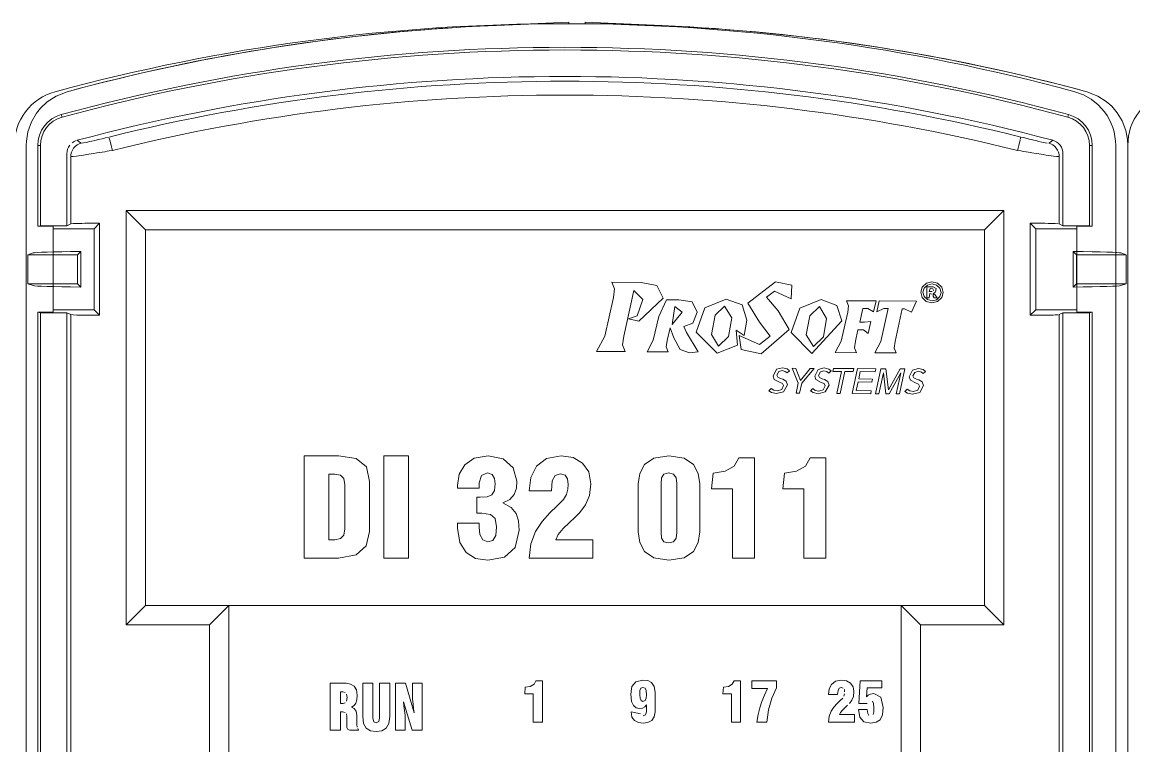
# Model space of a CAD drawing. Header units: millimetres. Extents: x -6000 to 26000, y -6000 to 26000.
# Drawn here: x 131.05 to 136.62, y -4531.38 to -4527.75 of the extents above; entities that cross this region are included whole.
import ezdxf

# ---------------------------------------------------------------- set-up
doc = ezdxf.new("R2010")
doc.units = ezdxf.units.MM
doc.header["$MEASUREMENT"] = 0
doc.layers.add('Чертеж и Рисунок_Ном._пера__1', color=7, linetype='Continuous', lineweight=15)
doc.layers.add('Чертеж и Рисунок_Ном._пера__7', color=7, linetype='Continuous', lineweight=15)

msp = doc.modelspace()

# ---------------------------------------------------------------- linework, layer by layer
at = {"layer": 'Чертеж и Рисунок_Ном._пера__1', "color": 7, "linetype": 'Continuous', "lineweight": 15, "flags": 128}
for points in [[(134.2291, -4529.068), (134.1498, -4529.0518), (134.0032, -4529.051), (134.017, -4529.0838), (134.0106, -4529.1274), (133.9675, -4529.3214), (133.9263, -4529.3975), (134.07, -4529.3982), (134.0557, -4529.3654), (134.0626, -4529.3219), (134.1127, -4529.0932)], [(134.0859, -4529.2348), (134.1379, -4529.2454), (134.2598, -4529.1306), (134.2291, -4529.068)], [(134.1127, -4529.0932), (134.1587, -4529.137), (134.1295, -4529.2191)], [(134.9059, -4529.0655), (134.8231, -4529.0487), (134.6849, -4529.1556), (134.7429, -4529.2505)], [(134.8365, -4529.1945), (134.7776, -4529.1253), (134.8187, -4529.0953)], [(134.8187, -4529.0953), (134.9019, -4529.1343), (134.9059, -4529.0655)], [(135.5591, -4529.1275), (135.5516, -4529.1014), (135.5593, -4529.0749)], [(135.5591, -4529.1275), (135.5516, -4529.1014), (135.5593, -4529.0749)], [(135.5593, -4529.0749), (135.5803, -4529.0558)], [(135.5593, -4529.0749), (135.5803, -4529.0558)], [(135.5689, -4529.0803), (135.5627, -4529.1015), (135.5688, -4529.1228), (135.5856, -4529.1384)], [(135.5689, -4529.0803), (135.5627, -4529.1015), (135.5688, -4529.1228), (135.5856, -4529.1384)], [(135.5853, -4529.065), (135.5689, -4529.0803)], [(135.5853, -4529.065), (135.5689, -4529.0803)], [(135.5803, -4529.0558), (135.608, -4529.0492)], [(135.5803, -4529.0558), (135.608, -4529.0492)], [(135.5824, -4529.1295), (135.5824, -4529.0739), (135.5945, -4529.0739), (135.6137, -4529.0741), (135.6289, -4529.0817)], [(135.5824, -4529.1295), (135.5824, -4529.0739), (135.5945, -4529.0739), (135.6137, -4529.0741), (135.6289, -4529.0817)], [(135.6081, -4529.0595), (135.5853, -4529.065)], [(135.6081, -4529.0595), (135.5853, -4529.065)], [(135.6126, -4529.0835), (135.5995, -4529.0827), (135.5945, -4529.098)], [(135.6126, -4529.0835), (135.5995, -4529.0827), (135.5945, -4529.098)], [(135.608, -4529.0492), (135.6363, -4529.0563)], [(135.608, -4529.0492), (135.6363, -4529.0563)], [(135.6305, -4529.065), (135.6081, -4529.0595)], [(135.6305, -4529.065), (135.6081, -4529.0595)], [(135.6167, -4529.0946), (135.6126, -4529.0835)], [(135.6167, -4529.0946), (135.6126, -4529.0835)], [(135.6289, -4529.0817), (135.6264, -4529.1005)], [(135.6289, -4529.0817), (135.6264, -4529.1005)], [(135.6473, -4529.0806), (135.6305, -4529.065)], [(135.6473, -4529.0806), (135.6305, -4529.065)], [(135.6309, -4529.1385), (135.6475, -4529.1229), (135.6535, -4529.102), (135.6473, -4529.0806)], [(135.6309, -4529.1385), (135.6475, -4529.1229), (135.6535, -4529.102), (135.6473, -4529.0806)], [(135.6363, -4529.0563), (135.6568, -4529.0755)], [(135.6363, -4529.0563), (135.6568, -4529.0755)], [(135.6568, -4529.0755), (135.6644, -4529.102), (135.6568, -4529.1283)], [(135.6568, -4529.0755), (135.6644, -4529.102), (135.6568, -4529.1283)], [(134.405, -4529.15), (134.3393, -4529.14), (134.2771, -4529.1397), (134.2386, -4529.222), (134.2107, -4529.3422), (134.1798, -4529.3993), (134.2861, -4529.3998), (134.2754, -4529.3741), (134.2802, -4529.3426), (134.2947, -4529.2791), (134.3136, -4529.329), (134.3452, -4529.389)], [(134.4095, -4529.257), (134.4314, -4529.2006), (134.405, -4529.15)], [(134.6556, -4529.1646), (134.5768, -4529.136), (134.4691, -4529.1789)], [(135.0524, -4529.1383), (134.9447, -4529.1813)], [(135.1312, -4529.167), (135.0524, -4529.1383)], [(135.5796, -4529.1469), (135.5591, -4529.1275)], [(135.5796, -4529.1469), (135.5591, -4529.1275)], [(135.608, -4529.1541), (135.5796, -4529.1469)], [(135.608, -4529.1541), (135.5796, -4529.1469)], [(135.6082, -4529.111), (135.5977, -4529.1067), (135.5945, -4529.1296), (135.5824, -4529.1295)], [(135.6082, -4529.111), (135.5977, -4529.1067), (135.5945, -4529.1296), (135.5824, -4529.1295)], [(135.5856, -4529.1384), (135.6081, -4529.144)], [(135.5856, -4529.1384), (135.6081, -4529.144)], [(135.5945, -4529.098), (135.6087, -4529.098)], [(135.5945, -4529.098), (135.6087, -4529.098)], [(135.6361, -4529.1473), (135.608, -4529.1541)], [(135.6361, -4529.1473), (135.608, -4529.1541)], [(135.6081, -4529.144), (135.6309, -4529.1385)], [(135.6081, -4529.144), (135.6309, -4529.1385)], [(135.6264, -4529.1005), (135.6148, -4529.1053)], [(135.6264, -4529.1005), (135.6148, -4529.1053)], [(135.6568, -4529.1283), (135.6361, -4529.1473)], [(135.6568, -4529.1283), (135.6361, -4529.1473)], [(134.4691, -4529.1789), (134.4263, -4529.3006), (134.5308, -4529.4063), (134.6336, -4529.3668), (134.6256, -4529.2916)], [(134.5204, -4529.2163), (134.5683, -4529.1708)], [(134.5683, -4529.1708), (134.6044, -4529.2297), (134.588, -4529.3225)], [(134.6256, -4529.2916), (134.6658, -4529.3183), (134.6801, -4529.2413), (134.6556, -4529.1646)], [(134.7429, -4529.2505), (134.7969, -4529.3206), (134.7439, -4529.3625), (134.6413, -4529.3173), (134.6507, -4529.3887), (134.7508, -4529.4092), (134.892, -4529.2879), (134.8365, -4529.1945)], [(134.9447, -4529.1813), (134.9019, -4529.3029), (135.0064, -4529.4087), (135.1557, -4529.2437), (135.1312, -4529.167)], [(134.996, -4529.2187), (135.0439, -4529.1732)], [(135.0439, -4529.1732), (135.0799, -4529.2321), (135.0636, -4529.3249)], [(134.1295, -4529.2191), (134.0859, -4529.2348)], [(134.3776, -4529.3022), (134.3634, -4529.2724), (134.4095, -4529.257)], [(134.588, -4529.3225), (134.5378, -4529.3714), (134.5022, -4529.3125), (134.5204, -4529.2163)], [(135.0134, -4529.3737), (134.9777, -4529.3149), (134.996, -4529.2187)], [(134.4351, -4529.4006), (134.3776, -4529.3022)], [(135.0636, -4529.3249), (135.0134, -4529.3737)], [(134.3452, -4529.389), (134.3917, -4529.4056)], [(134.3917, -4529.4056), (134.4351, -4529.4006)], [(134.8289, -4529.4877), (134.8587, -4529.4798)], [(134.8587, -4529.4798), (134.8819, -4529.4854)], [(134.8819, -4529.4854), (134.8933, -4529.4948), (134.8824, -4529.5056), (134.8726, -4529.4979)], [(135.0375, -4529.4887), (135.0673, -4529.4808), (135.0905, -4529.4865), (135.102, -4529.4958), (135.0911, -4529.5066), (135.0813, -4529.4989)], [(135.5111, -4529.4911), (135.5409, -4529.4832), (135.5641, -4529.4889)], [(134.8582, -4529.5581), (134.8439, -4529.5522), (134.8173, -4529.5383), (134.8114, -4529.5215), (134.8289, -4529.4877)], [(134.84, -4529.4993), (134.8305, -4529.5171), (134.8346, -4529.5277)], [(134.8346, -4529.5277), (134.8484, -4529.5342), (134.8598, -4529.5376), (134.8765, -4529.5472), (134.8833, -4529.5658), (134.8644, -4529.5997)], [(134.8726, -4529.4979), (134.8574, -4529.4941), (134.84, -4529.4993)], [(135.0668, -4529.5592), (135.0525, -4529.5532), (135.0259, -4529.5393), (135.02, -4529.5225), (135.0375, -4529.4887)], [(135.0486, -4529.5004), (135.0391, -4529.5182), (135.0433, -4529.5287)], [(135.0433, -4529.5287), (135.057, -4529.5352), (135.0684, -4529.5387), (135.0852, -4529.5482)], [(135.0813, -4529.4989), (135.0661, -4529.4951), (135.0486, -4529.5004)], [(135.4995, -4529.5417), (135.4936, -4529.5249), (135.5111, -4529.4911)], [(135.5404, -4529.5616), (135.5261, -4529.5556), (135.4995, -4529.5417)], [(135.5222, -4529.5028), (135.5127, -4529.5205), (135.5168, -4529.5311)], [(135.5168, -4529.5311), (135.5305, -4529.5376), (135.542, -4529.541), (135.5587, -4529.5506)], [(135.5396, -4529.4975), (135.5222, -4529.5028)], [(135.5548, -4529.5013), (135.5396, -4529.4975)], [(135.5641, -4529.4889), (135.5755, -4529.4982), (135.5646, -4529.509), (135.5548, -4529.5013)], [(134.803, -4529.6035), (134.7904, -4529.5949), (134.8014, -4529.5834)], [(134.8014, -4529.5834), (134.8143, -4529.5922)], [(134.8143, -4529.5922), (134.8327, -4529.596)], [(134.8327, -4529.596), (134.8546, -4529.5888)], [(134.8546, -4529.5888), (134.8635, -4529.5692), (134.8582, -4529.5581)], [(135.0117, -4529.6046), (134.999, -4529.5959), (135.0101, -4529.5844)], [(135.0101, -4529.5844), (135.0229, -4529.5932)], [(135.0229, -4529.5932), (135.0413, -4529.597)], [(135.0413, -4529.597), (135.0632, -4529.5899)], [(135.0632, -4529.5899), (135.0722, -4529.5703), (135.0668, -4529.5592)], [(135.0852, -4529.5482), (135.092, -4529.5668), (135.0731, -4529.6008)], [(135.5111, -4529.613), (135.4852, -4529.607), (135.4726, -4529.5983), (135.4836, -4529.5868)], [(135.4836, -4529.5868), (135.4965, -4529.5956)], [(135.4965, -4529.5956), (135.5149, -4529.5994)], [(135.5149, -4529.5994), (135.5368, -4529.5922)], [(135.5368, -4529.5922), (135.5457, -4529.5726), (135.5404, -4529.5616)], [(135.5587, -4529.5506), (135.5655, -4529.5692), (135.5466, -4529.6032)], [(134.8644, -4529.5997), (134.8289, -4529.6096), (134.803, -4529.6035)], [(135.0731, -4529.6008), (135.0375, -4529.6106), (135.0117, -4529.6046)], [(135.5466, -4529.6032), (135.5111, -4529.613)]]:
    msp.add_lwpolyline(points, dxfattribs=at)
for points in [[(135.3282, -4529.1449), (135.1797, -4529.1442), (135.1901, -4529.1687), (135.1853, -4529.2014), (135.1533, -4529.3469), (135.122, -4529.404), (135.2299, -4529.4045), (135.2195, -4529.38), (135.2243, -4529.3473), (135.2369, -4529.2894), (135.264, -4529.2895), (135.2878, -4529.3075), (135.3016, -4529.2481), (135.2696, -4529.2513), (135.2455, -4529.2512), (135.2611, -4529.1829), (135.2867, -4529.183), (135.315, -4529.1995)], [(135.5309, -4529.1459), (135.5056, -4529.2004), (135.4696, -4529.1839), (135.4593, -4529.1838), (135.4229, -4529.3483), (135.4181, -4529.381), (135.4285, -4529.4055), (135.3207, -4529.405), (135.3519, -4529.3479), (135.3883, -4529.1835), (135.3672, -4529.1834), (135.3312, -4529.1996), (135.3437, -4529.145)], [(135.6148, -4529.1053), (135.6231, -4529.1117), (135.6346, -4529.1298), (135.6195, -4529.1297), (135.6145, -4529.1206)], [(135.6148, -4529.1053), (135.6231, -4529.1117), (135.6346, -4529.1298), (135.6195, -4529.1297), (135.6145, -4529.1206)], [(134.3062, -4529.2628), (134.3181, -4529.1733), (134.3556, -4529.201)], [(134.9261, -4529.4827), (134.9494, -4529.543), (134.998, -4529.483), (135.0178, -4529.4831), (134.9547, -4529.5577), (134.944, -4529.608), (134.9271, -4529.6079), (134.9378, -4529.5576), (134.9064, -4529.4826)], [(135.1476, -4529.609), (135.1307, -4529.6089), (135.1542, -4529.4988), (135.1117, -4529.4986), (135.1149, -4529.4836), (135.2166, -4529.4841), (135.2135, -4529.4991), (135.1711, -4529.4989)], [(135.3006, -4529.6098), (135.2082, -4529.6093), (135.2347, -4529.4842), (135.326, -4529.4847), (135.3229, -4529.4997), (135.2485, -4529.4993), (135.2406, -4529.536), (135.3091, -4529.5363), (135.3059, -4529.5513), (135.2375, -4529.551), (135.2282, -4529.5944), (135.3037, -4529.5948)], [(135.3762, -4529.4849), (135.3893, -4529.5909), (135.4477, -4529.4853), (135.4717, -4529.4854), (135.4451, -4529.6105), (135.4288, -4529.6104), (135.4445, -4529.5365), (135.4517, -4529.5053), (135.3937, -4529.6102), (135.377, -4529.6102), (135.3643, -4529.5049), (135.3575, -4529.5361), (135.3418, -4529.61), (135.3254, -4529.6099), (135.352, -4529.4848)]]:
    msp.add_lwpolyline(points, close=True, dxfattribs=at)
at = {"layer": 'Чертеж и Рисунок_Ном._пера__7', "color": 7, "linetype": 'Continuous', "lineweight": 15}
for p, q in [((133.4036, -4527.7641), (133.7866, -4527.7473)), ((133.7866, -4527.7473), (133.7866, -4527.7549)), ((133.87, -4527.7473), (134.253, -4527.7641)), ((133.87, -4527.7549), (133.87, -4527.7473)), ((131.243, -4528.2103), (131.2466, -4528.2232)), ((136.2929, -4528.2103), (136.2894, -4528.2232)), ((131.0672, -4534.9602), (131.0672, -4528.3644)), ((131.0672, -4534.9602), (131.0672, -4528.3647)), ((131.1251, -4528.7704), (131.1251, -4528.3647)), ((131.1385, -4528.3647), (131.1251, -4528.3647)), ((131.1385, -4528.3647), (131.1385, -4528.7677)), ((136.3975, -4528.3647), (136.3975, -4528.7677)), ((136.3975, -4528.3647), (136.4109, -4528.3647)), ((136.4109, -4528.3647), (136.4109, -4528.7704)), ((136.5291, -4534.9602), (136.5291, -4528.3644)), ((136.5894, -4528.3644), (136.5894, -4534.9602)), ((136.5894, -4528.3644), (136.5894, -4534.9602)), ((136.5894, -4534.9184), (136.5894, -4528.3647)), ((131.2711, -4528.7677), (131.2711, -4528.4063)), ((131.2903, -4528.4211), (131.2903, -4528.7581)), ((136.2456, -4528.7581), (136.2456, -4528.4211)), ((136.2648, -4528.7677), (136.2648, -4528.4063)), ((131.5685, -4528.6921), (135.9674, -4528.6921)), ((131.5685, -4528.6921), (131.6649, -4528.7884)), ((131.5685, -4530.768), (131.5685, -4528.6921)), ((135.871, -4528.7884), (135.9674, -4528.6921)), ((135.9674, -4528.6921), (135.9674, -4530.768)), ((131.2903, -4528.7581), (131.2711, -4528.7677)), ((131.4073, -4528.7826), (131.4352, -4528.7548)), ((131.4352, -4528.7548), (131.4352, -4529.2169)), ((136.1008, -4529.2169), (136.1008, -4528.7548)), ((136.1008, -4528.7548), (136.1286, -4528.7826)), ((136.2648, -4528.7677), (136.2456, -4528.7581)), ((131.1385, -4528.7677), (131.1251, -4528.7704)), ((131.2016, -4528.7704), (131.1251, -4528.7704)), ((131.2711, -4528.7677), (131.1385, -4528.7677)), ((131.2016, -4528.7826), (131.2016, -4528.7704)), ((131.4073, -4528.7826), (131.2016, -4528.7826)), ((131.2016, -4529.189), (131.2016, -4528.7826)), ((131.4073, -4528.7826), (131.4073, -4529.189)), ((135.871, -4528.7884), (131.6649, -4528.7884)), ((131.6649, -4528.7884), (131.6649, -4530.6716)), ((135.871, -4530.6716), (135.871, -4528.7884)), ((136.1286, -4528.7826), (136.3344, -4528.7826)), ((136.1286, -4529.189), (136.1286, -4528.7826)), ((136.3975, -4528.7677), (136.2648, -4528.7677)), ((136.3344, -4528.7704), (136.3344, -4528.7826)), ((136.4109, -4528.7704), (136.3344, -4528.7704)), ((136.3344, -4528.7826), (136.3344, -4529.189)), ((136.4109, -4528.7704), (136.3975, -4528.7677)), ((131.0745, -4528.9131), (131.1022, -4528.9039)), ((131.0745, -4528.9131), (131.0745, -4529.0585)), ((131.3235, -4528.9131), (131.0745, -4528.9131)), ((131.3235, -4528.9131), (131.3402, -4528.8964)), ((131.3235, -4528.9131), (131.3235, -4529.0585)), ((131.3402, -4528.8964), (131.3402, -4529.0752)), ((136.3164, -4528.8964), (136.3164, -4529.0752)), ((136.3164, -4528.8964), (136.3331, -4528.9131)), ((136.5822, -4528.9131), (136.3331, -4528.9131)), ((136.3331, -4529.0585), (136.3331, -4528.9131)), ((136.5822, -4528.9131), (136.5544, -4528.9039)), ((136.5822, -4528.9131), (136.5822, -4529.0585)), ((131.1022, -4529.0678), (131.0745, -4529.0585)), ((131.0745, -4529.0585), (131.3235, -4529.0585)), ((131.3235, -4529.0585), (131.3402, -4529.0752)), ((136.3331, -4529.0585), (136.3164, -4529.0752)), ((136.3331, -4529.0585), (136.5822, -4529.0585)), ((136.5544, -4529.0678), (136.5822, -4529.0585)), ((131.1251, -4529.2013), (131.1251, -4533.7919)), ((131.1385, -4529.2039), (131.1251, -4529.2013)), ((131.2016, -4529.2013), (131.1251, -4529.2013)), ((131.2711, -4529.2039), (131.1385, -4529.2039)), ((131.1385, -4529.2039), (131.1385, -4533.7892)), ((131.4073, -4529.189), (131.2016, -4529.189)), ((131.2016, -4529.189), (131.2016, -4529.2013)), ((131.2711, -4529.2039), (131.2903, -4529.2135)), ((131.2711, -4533.7892), (131.2711, -4529.2039)), ((131.4352, -4529.2169), (131.4073, -4529.189)), ((136.1008, -4529.2169), (136.1286, -4529.189)), ((136.1286, -4529.189), (136.3344, -4529.189)), ((136.2648, -4529.2039), (136.2456, -4529.2135)), ((136.3975, -4529.2039), (136.2648, -4529.2039)), ((136.2648, -4533.7892), (136.2648, -4529.2039)), ((136.3344, -4529.2013), (136.3344, -4529.189)), ((136.4109, -4529.2013), (136.3344, -4529.2013)), ((136.4109, -4529.2013), (136.3975, -4529.2039)), ((136.3975, -4533.7892), (136.3975, -4529.2039)), ((136.4109, -4529.2013), (136.4109, -4533.7919)), ((131.2903, -4529.2135), (131.2903, -4533.7796)), ((136.2456, -4533.7796), (136.2456, -4529.2135)), ((131.5685, -4530.768), (131.6649, -4530.6716)), ((131.6649, -4530.6716), (132.0822, -4530.6716)), ((131.8901, -4530.6716), (135.6458, -4530.6716)), ((131.9858, -4530.768), (132.0822, -4530.6716)), ((132.0822, -4530.6716), (132.0822, -4534.5664)), ((132.0822, -4530.6716), (135.4537, -4530.6716)), ((135.4537, -4530.6716), (135.871, -4530.6716)), ((135.4537, -4530.6716), (135.5501, -4530.768)), ((135.4537, -4534.5664), (135.4537, -4530.6716)), ((135.871, -4530.6716), (135.9674, -4530.768)), ((131.9858, -4530.768), (131.5685, -4530.768)), ((131.9858, -4534.6628), (131.9858, -4530.768)), ((135.9674, -4530.768), (135.5501, -4530.768)), ((135.5501, -4530.768), (135.5501, -4534.6628))]:
    msp.add_line(p, q, dxfattribs=at)
at = {"layer": 'Чертеж и Рисунок_Ном._пера__7', "color": 7, "linetype": 'Continuous', "lineweight": 15, "flags": 128}
for points in [[(131.2117, -4528.0963), (131.1901, -4528.1032), (131.1691, -4528.1117), (131.1489, -4528.122), (131.1295, -4528.1339), (131.1126, -4528.1463), (131.0942, -4528.1621), (131.0783, -4528.1783), (131.0638, -4528.1958), (131.0517, -4528.213), (131.0394, -4528.2338), (131.0289, -4528.2558), (131.0214, -4528.2755), (131.0105, -4528.3193), (131.0068, -4528.3644)], [(131.2721, -4528.0963), (131.2177, -4528.1175), (131.1717, -4528.1473), (131.1387, -4528.1783), (131.1182, -4528.2039), (131.093, -4528.2473), (131.0756, -4528.2964), (131.0679, -4528.3445), (131.0672, -4528.3644)], [(136.3242, -4528.0963), (136.3669, -4528.1118), (136.4064, -4528.1339), (136.4418, -4528.1622), (136.4721, -4528.1958), (136.486, -4528.2157), (136.4965, -4528.2338), (136.507, -4528.2558), (136.5145, -4528.2755), (136.5209, -4528.2973), (136.5254, -4528.3195), (136.5283, -4528.3435), (136.5291, -4528.3644)], [(136.3846, -4528.0963), (136.4394, -4528.1177), (136.4809, -4528.144), (136.509, -4528.1688), (136.5365, -4528.2012), (136.5607, -4528.2413), (136.5792, -4528.2894), (136.5878, -4528.3345), (136.5894, -4528.3644)], [(136.7943, -4528.0963), (136.7727, -4528.1032), (136.7518, -4528.1117), (136.7315, -4528.122), (136.7121, -4528.1339), (136.6952, -4528.1463), (136.6768, -4528.1621), (136.6609, -4528.1783), (136.6464, -4528.1958), (136.6343, -4528.213), (136.622, -4528.2338), (136.6115, -4528.2558), (136.604, -4528.2755), (136.5931, -4528.3193), (136.5894, -4528.3644)], [(131.2711, -4528.4063), (131.272, -4528.395), (131.2748, -4528.3839), (131.2794, -4528.3735), (131.2855, -4528.3639)], [(131.2903, -4528.4211), (131.2912, -4528.4103), (131.2938, -4528.3993), (131.2984, -4528.3886), (131.3048, -4528.3787), (131.3127, -4528.37), (131.3219, -4528.3629), (131.3318, -4528.3575), (131.342, -4528.3539)], [(131.2972, -4528.3521), (131.3066, -4528.3457), (131.3169, -4528.341)], [(131.342, -4528.3539), (131.3324, -4528.3465), (131.3227, -4528.3391)], [(131.342, -4528.3539), (131.3543, -4528.3525), (131.3684, -4528.3497), (131.3854, -4528.346), (131.3962, -4528.3435), (131.4109, -4528.3401), (131.4302, -4528.3355), (131.4471, -4528.3314), (131.4646, -4528.3271), (131.4821, -4528.3228)], [(131.486, -4528.3387), (131.4834, -4528.3282)], [(131.4988, -4528.3902), (131.4958, -4528.3782), (131.4928, -4528.3659), (131.4889, -4528.3503), (131.486, -4528.3387)], [(136.0499, -4528.3387), (136.047, -4528.3503), (136.0431, -4528.3659), (136.0401, -4528.3782), (136.0371, -4528.3902)], [(136.0539, -4528.3228), (136.0509, -4528.3346)], [(136.0539, -4528.3228), (136.067, -4528.326), (136.0849, -4528.3304), (136.0951, -4528.3329), (136.1058, -4528.3355), (136.1179, -4528.3384), (136.1283, -4528.3408), (136.1445, -4528.3446), (136.1593, -4528.3479), (136.175, -4528.3513), (136.1853, -4528.3532)], [(136.2132, -4528.3391), (136.2035, -4528.3465), (136.1939, -4528.3539)], [(136.2456, -4528.4211), (136.2448, -4528.4103), (136.2421, -4528.3993), (136.2375, -4528.3886), (136.2312, -4528.3787), (136.2232, -4528.37), (136.214, -4528.3629), (136.2041, -4528.3575), (136.1939, -4528.3539)], [(136.2132, -4528.3391), (136.2239, -4528.3429), (136.2338, -4528.3484), (136.2428, -4528.3555), (136.2504, -4528.3639), (136.2566, -4528.3735), (136.2611, -4528.3839), (136.2639, -4528.395), (136.2648, -4528.4063)], [(131.2903, -4528.4211), (131.303, -4528.4204), (131.3185, -4528.4185), (131.3298, -4528.4169), (131.342, -4528.4152), (131.3549, -4528.4133), (131.3708, -4528.4108), (131.381, -4528.4093), (131.3928, -4528.4074), (131.4063, -4528.4053), (131.4215, -4528.4028), (131.4353, -4528.4006), (131.4484, -4528.3985), (131.4609, -4528.3965), (131.4723, -4528.3946), (131.4826, -4528.3929), (131.4988, -4528.3902)], [(136.0371, -4528.3902), (136.0528, -4528.3928), (136.0672, -4528.3952), (136.08, -4528.3973), (136.0912, -4528.3991), (136.1085, -4528.4019), (136.1297, -4528.4053), (136.1432, -4528.4074), (136.155, -4528.4093), (136.1651, -4528.4108), (136.1811, -4528.4133), (136.1939, -4528.4152), (136.2062, -4528.4169), (136.2174, -4528.4185), (136.2329, -4528.4204), (136.2445, -4528.4212)], [(131.2903, -4528.7581), (131.3022, -4528.757), (131.3205, -4528.7563), (131.3325, -4528.756), (131.3462, -4528.7558), (131.3615, -4528.7555), (131.3782, -4528.7553), (131.4056, -4528.755), (131.4352, -4528.7548)], [(136.1008, -4528.7548), (136.1303, -4528.755), (136.1577, -4528.7553), (136.1745, -4528.7555), (136.1898, -4528.7558), (136.2035, -4528.756), (136.2154, -4528.7563), (136.2255, -4528.7567), (136.2398, -4528.7574)], [(131.2903, -4529.2135), (131.3022, -4529.2146), (131.3205, -4529.2153), (131.3325, -4529.2156), (131.3462, -4529.2159), (131.3615, -4529.2162), (131.3782, -4529.2164), (131.4056, -4529.2167), (131.4352, -4529.2169)], [(136.1008, -4529.2169), (136.1303, -4529.2167), (136.1577, -4529.2164), (136.1745, -4529.2162), (136.1898, -4529.2159), (136.2035, -4529.2156), (136.2154, -4529.2153), (136.2255, -4529.215), (136.2398, -4529.2143)], [(132.7207, -4529.9344), (132.6322, -4529.9208), (132.4599, -4529.9208), (132.4599, -4530.4342)], [(133.3822, -4529.9208), (133.3127, -4529.9331)], [(133.4582, -4529.937), (133.3822, -4529.9208)], [(133.749, -4529.9208), (133.6754, -4529.935)], [(133.8088, -4529.9302), (133.749, -4529.9208)], [(133.8561, -4529.9576), (133.8088, -4529.9302)], [(134.2142, -4529.9326), (134.1675, -4529.9642)], [(134.2881, -4529.9208), (134.2142, -4529.9326)], [(134.3651, -4529.9327), (134.2881, -4529.9208)], [(134.4126, -4529.9644), (134.3651, -4529.9327)], [(134.6077, -4530.4342), (134.7178, -4530.4342), (134.7178, -4529.9316), (134.6392, -4529.9316), (134.6163, -4529.9727)], [(134.966, -4530.4342), (135.0761, -4530.4342), (135.0761, -4529.9316), (134.9974, -4529.9316), (134.9745, -4529.9727), (134.9293, -4529.9989)], [(132.7722, -4529.9768), (132.7207, -4529.9344)], [(132.772, -4530.3732), (132.7888, -4530.3012), (132.7888, -4530.0509), (132.7722, -4529.9768)], [(133.3127, -4529.9331), (133.2652, -4529.966), (133.2379, -4530.0134)], [(133.509, -4529.9816), (133.4582, -4529.937)], [(133.5246, -4530.084), (133.5274, -4530.0488), (133.509, -4529.9816)], [(133.6254, -4529.9735), (133.5971, -4530.0297)], [(133.6754, -4529.935), (133.6254, -4529.9735)], [(133.8872, -4530.0016), (133.8561, -4529.9576)], [(134.1675, -4529.9642), (134.143, -4530.0092)], [(134.4366, -4530.0095), (134.4126, -4529.9644)], [(134.6163, -4529.9727), (134.571, -4529.9989)], [(132.5836, -4530.0131), (132.6136, -4530.0131), (132.6428, -4530.0182)], [(132.643, -4530.3367), (132.6143, -4530.3419), (132.5836, -4530.3419), (132.5836, -4530.0131)], [(132.6428, -4530.0182), (132.6597, -4530.0351)], [(132.6597, -4530.0351), (132.6651, -4530.066), (132.6651, -4530.2876), (132.6597, -4530.3195)], [(133.2379, -4530.0134), (133.2292, -4530.0695), (133.2292, -4530.0838), (133.3379, -4530.0838)], [(133.3379, -4530.0838), (133.3379, -4530.0567), (133.3493, -4530.0207)], [(133.3493, -4530.0207), (133.3801, -4530.0073)], [(133.3801, -4530.0073), (133.4025, -4530.0152)], [(133.4025, -4530.0152), (133.4149, -4530.035)], [(133.4149, -4530.035), (133.4187, -4530.061), (133.4147, -4530.0958)], [(133.5971, -4530.0297), (133.5881, -4530.0974), (133.6997, -4530.0974), (133.7044, -4530.0472)], [(133.7044, -4530.0472), (133.7192, -4530.0198)], [(133.7192, -4530.0198), (133.744, -4530.0116)], [(133.744, -4530.0116), (133.7689, -4530.0183)], [(133.7689, -4530.0183), (133.7813, -4530.037)], [(133.7813, -4530.037), (133.7848, -4530.0653)], [(133.8985, -4530.061), (133.8872, -4530.0016)], [(134.143, -4530.0092), (134.1358, -4530.0617)], [(134.2521, -4530.3347), (134.2495, -4530.3062), (134.2495, -4530.0595), (134.2521, -4530.0311)], [(134.2521, -4530.0311), (134.2631, -4530.0134)], [(134.2631, -4530.0134), (134.2867, -4530.0073)], [(134.2867, -4530.0073), (134.3124, -4530.0134)], [(134.3124, -4530.0134), (134.3258, -4530.0311), (134.3296, -4530.0595), (134.3296, -4530.3062), (134.3258, -4530.3347), (134.3124, -4530.3523)], [(134.4366, -4530.3557), (134.4433, -4530.3033), (134.4433, -4530.0617), (134.4366, -4530.0095)], [(134.571, -4529.9989), (134.5105, -4530.0081), (134.5026, -4530.0874), (134.6077, -4530.0874), (134.6077, -4530.4342)], [(134.9293, -4529.9989), (134.8687, -4530.0081), (134.8608, -4530.0874), (134.966, -4530.0874), (134.966, -4530.4342)], [(133.4147, -4530.0958), (133.4018, -4530.1164), (133.3785, -4530.1263)], [(133.5141, -4530.1152), (133.5246, -4530.084)], [(133.7826, -4530.089), (133.7752, -4530.1159), (133.7612, -4530.1396)], [(133.7848, -4530.0653), (133.7826, -4530.089)], [(133.8909, -4530.12), (133.8985, -4530.061)], [(134.1358, -4530.0617), (134.1358, -4530.3033), (134.143, -4530.3559)], [(133.3785, -4530.1263), (133.3436, -4530.1289), (133.3264, -4530.1289), (133.3264, -4530.2097), (133.3515, -4530.2097), (133.3945, -4530.2152)], [(133.4559, -4530.1575), (133.4923, -4530.1404)], [(133.4923, -4530.1404), (133.5141, -4530.1152)], [(133.7612, -4530.1396), (133.7297, -4530.1714)], [(133.8712, -4530.1663), (133.8909, -4530.12)], [(133.4989, -4530.1808), (133.4559, -4530.1575)], [(133.5238, -4530.2102), (133.4989, -4530.1808)], [(133.5353, -4530.2471), (133.5238, -4530.2102)], [(133.6925, -4530.2079), (133.6545, -4530.2507)], [(133.7297, -4530.1714), (133.6925, -4530.2079)], [(133.8197, -4530.2289), (133.8427, -4530.2054)], [(133.8427, -4530.2054), (133.8712, -4530.1663)], [(133.3418, -4530.3152), (133.3379, -4530.279), (133.3379, -4530.2597), (133.2292, -4530.2597), (133.2292, -4530.2847), (133.2405, -4530.3568)], [(133.3945, -4530.2152), (133.4176, -4530.2357)], [(133.4176, -4530.2357), (133.4244, -4530.2769)], [(133.5381, -4530.2933), (133.5353, -4530.2471)], [(133.6545, -4530.2507), (133.621, -4530.3016)], [(133.7588, -4530.2864), (133.7895, -4530.2567), (133.8197, -4530.2289)], [(132.6597, -4530.3195), (132.643, -4530.3367)], [(133.3554, -4530.3422), (133.3418, -4530.3152)], [(133.4206, -4530.321), (133.407, -4530.3453)], [(133.4244, -4530.2769), (133.4206, -4530.321)], [(133.519, -4530.3803), (133.5381, -4530.2933)], [(133.5881, -4530.4342), (133.907, -4530.4342), (133.907, -4530.3419), (133.7226, -4530.3419), (133.7342, -4530.3156)], [(133.621, -4530.3016), (133.5972, -4530.3622)], [(133.7342, -4530.3156), (133.7588, -4530.2864)], [(132.4599, -4530.4342), (132.6322, -4530.4342), (132.7205, -4530.4185), (132.772, -4530.3732)], [(133.2405, -4530.3568), (133.272, -4530.4067)], [(133.3808, -4530.3527), (133.3554, -4530.3422)], [(133.407, -4530.3453), (133.3808, -4530.3527)], [(133.5972, -4530.3622), (133.5881, -4530.4342)], [(134.143, -4530.3559), (134.1675, -4530.4012)], [(134.3124, -4530.3523), (134.2867, -4530.3584), (134.2631, -4530.3523), (134.2521, -4530.3347)], [(134.4126, -4530.4009), (134.4366, -4530.3557)], [(133.272, -4530.4067), (133.32, -4530.4356)], [(133.3808, -4530.4449), (133.4652, -4530.4294)], [(133.4652, -4530.4294), (133.519, -4530.3803)], [(134.1675, -4530.4012), (134.2142, -4530.433)], [(134.2142, -4530.433), (134.2881, -4530.4449)], [(134.2881, -4530.4449), (134.3651, -4530.4329)], [(134.3651, -4530.4329), (134.4126, -4530.4009)], [(133.32, -4530.4356), (133.3808, -4530.4449)], [(134.1592, -4531.0456), (134.1237, -4531.0542), (134.104, -4531.0784)], [(134.1828, -4531.0485), (134.1592, -4531.0456)], [(135.1553, -4531.0456), (135.125, -4531.0514)], [(135.1799, -4531.0494), (135.1553, -4531.0456)], [(132.6934, -4531.0656), (132.6713, -4531.0619), (132.5916, -4531.0619), (132.5916, -4531.2977), (132.6423, -4531.2977), (132.6423, -4531.2057)], [(132.7226, -4531.0954), (132.7109, -4531.0769), (132.6934, -4531.0656)], [(132.7268, -4531.1213), (132.7226, -4531.0954)], [(132.7543, -4531.0619), (132.7543, -4531.2281), (132.7588, -4531.2639)], [(132.8092, -4531.2544), (132.8051, -4531.2372), (132.8051, -4531.0619), (132.7543, -4531.0619)], [(132.885, -4531.2638), (132.8895, -4531.2281), (132.8895, -4531.0619), (132.8388, -4531.0619), (132.8388, -4531.2372), (132.8346, -4531.2543)], [(132.9189, -4531.0619), (132.9189, -4531.2977), (132.9672, -4531.2977), (132.9672, -4531.2419), (132.9663, -4531.221)], [(133.0068, -4531.1652), (133.0094, -4531.1886), (133.0112, -4531.21), (132.9678, -4531.0619), (132.9189, -4531.0619)], [(132.961, -4531.1749), (132.9587, -4531.1542), (133.0027, -4531.2977), (133.0517, -4531.2977), (133.0517, -4531.0619), (133.0033, -4531.0619), (133.0033, -4531.1207), (133.0043, -4531.1419)], [(133.5941, -4531.0777), (133.5692, -4531.0815), (133.566, -4531.1142), (133.6092, -4531.1142), (133.6092, -4531.257)], [(133.6128, -4531.0669), (133.5941, -4531.0777)], [(133.6092, -4531.257), (133.6546, -4531.257), (133.6546, -4531.05), (133.6222, -4531.05), (133.6128, -4531.0669)], [(134.104, -4531.0784), (134.0979, -4531.1162), (134.1015, -4531.1533)], [(134.1427, -4531.1195), (134.1439, -4531.0975)], [(134.1439, -4531.0975), (134.1488, -4531.0864)], [(134.1488, -4531.0864), (134.1592, -4531.0833)], [(134.1592, -4531.0833), (134.1694, -4531.0865)], [(134.1694, -4531.0865), (134.1745, -4531.0978)], [(134.1745, -4531.0978), (134.176, -4531.1195)], [(134.2158, -4531.0772), (134.2024, -4531.0585), (134.1828, -4531.0485)], [(134.216, -4531.2306), (134.2207, -4531.2049), (134.2207, -4531.1065), (134.2158, -4531.0772)], [(134.5879, -4531.0777), (134.563, -4531.0815), (134.5597, -4531.1142), (134.603, -4531.1142), (134.603, -4531.257)], [(134.6065, -4531.0669), (134.5879, -4531.0777)], [(134.603, -4531.257), (134.6483, -4531.257), (134.6483, -4531.05), (134.616, -4531.05), (134.6065, -4531.0669)], [(134.8051, -4531.1368), (134.8291, -4531.0844), (134.8291, -4531.05), (134.7043, -4531.05), (134.7043, -4531.088), (134.7841, -4531.088), (134.7683, -4531.1219)], [(135.0927, -4531.0904), (135.089, -4531.1183), (135.135, -4531.1183), (135.1369, -4531.0976), (135.143, -4531.0864)], [(135.1044, -4531.0673), (135.0927, -4531.0904)], [(135.125, -4531.0514), (135.1044, -4531.0673)], [(135.143, -4531.0864), (135.1532, -4531.083)], [(135.1532, -4531.083), (135.1635, -4531.0857)], [(135.1686, -4531.0934), (135.17, -4531.105)], [(135.1994, -4531.0607), (135.1799, -4531.0494)], [(135.2122, -4531.0789), (135.1994, -4531.0607)], [(135.2168, -4531.1033), (135.2122, -4531.0789)], [(135.2837, -4531.0853), (135.3558, -4531.0853), (135.3558, -4531.05), (135.2474, -4531.05), (135.2415, -4531.1639), (135.2837, -4531.1639)], [(135.2882, -4531.1219), (135.2798, -4531.1301), (135.2837, -4531.0853)], [(132.6423, -4531.1043), (132.6549, -4531.1043), (132.666, -4531.1073)], [(132.6661, -4531.1605), (132.6552, -4531.1634), (132.6423, -4531.1634), (132.6423, -4531.1043)], [(132.6733, -4531.1168), (132.676, -4531.1338), (132.6734, -4531.1509)], [(132.7198, -4531.1608), (132.725, -4531.1443)], [(132.725, -4531.1443), (132.7268, -4531.1213)], [(133.0043, -4531.1419), (133.0068, -4531.1652)], [(134.1015, -4531.1533), (134.1112, -4531.1737)], [(134.1442, -4531.1371), (134.1427, -4531.1195)], [(134.1592, -4531.1527), (134.1493, -4531.1486), (134.1442, -4531.1371)], [(134.1694, -4531.1486), (134.1592, -4531.1527)], [(134.1745, -4531.1371), (134.1694, -4531.1486)], [(134.176, -4531.1195), (134.1745, -4531.1371)], [(134.755, -4531.1532), (134.7443, -4531.1845)], [(134.7683, -4531.1219), (134.755, -4531.1532)], [(134.7881, -4531.1951), (134.8051, -4531.1368)], [(135.1473, -4531.1488), (135.132, -4531.1638)], [(135.1603, -4531.1357), (135.1473, -4531.1488)], [(135.1691, -4531.1148), (135.1661, -4531.1259)], [(135.1938, -4531.1628), (135.2056, -4531.1467)], [(135.2056, -4531.1467), (135.2137, -4531.1276)], [(135.2137, -4531.1276), (135.2168, -4531.1033)], [(135.316, -4531.1136), (135.2996, -4531.1159), (135.2882, -4531.1219)], [(135.3096, -4531.1518), (135.315, -4531.1631)], [(135.3515, -4531.1313), (135.316, -4531.1136)], [(135.3594, -4531.2208), (135.3634, -4531.1834), (135.3515, -4531.1313)], [(132.6423, -4531.2057), (132.6534, -4531.2057), (132.6657, -4531.2082)], [(132.698, -4531.1811), (132.7108, -4531.1725)], [(132.7209, -4531.2024), (132.7117, -4531.1887), (132.698, -4531.1811)], [(132.7108, -4531.1725), (132.7198, -4531.1608)], [(132.7258, -4531.2814), (132.7244, -4531.2681), (132.7244, -4531.2231), (132.7209, -4531.2024)], [(132.9663, -4531.221), (132.9639, -4531.1979), (132.961, -4531.1749)], [(134.0994, -4531.2057), (134.104, -4531.2313), (134.1167, -4531.2486)], [(134.146, -4531.2155), (134.0994, -4531.2057)], [(134.1112, -4531.1737), (134.1253, -4531.1853)], [(134.1253, -4531.1853), (134.1424, -4531.189)], [(134.1424, -4531.189), (134.1571, -4531.1862)], [(134.1571, -4531.1862), (134.1681, -4531.1792)], [(134.1681, -4531.1792), (134.176, -4531.1698), (134.176, -4531.2057), (134.1722, -4531.2197)], [(134.7443, -4531.1845), (134.7359, -4531.2183)], [(134.7797, -4531.257), (134.7881, -4531.1951)], [(135.089, -4531.257), (135.2203, -4531.257), (135.2203, -4531.219), (135.1444, -4531.219), (135.1492, -4531.2081)], [(135.1026, -4531.2024), (135.0928, -4531.2273)], [(135.1164, -4531.1814), (135.1026, -4531.2024)], [(135.132, -4531.1638), (135.1164, -4531.1814)], [(135.1492, -4531.2081), (135.1593, -4531.1961)], [(135.1593, -4531.1961), (135.172, -4531.1839)], [(135.172, -4531.1839), (135.1844, -4531.1724)], [(135.2856, -4531.213), (135.2837, -4531.1934), (135.2392, -4531.1934), (135.2456, -4531.2325)], [(135.2911, -4531.2232), (135.2856, -4531.213)], [(135.3157, -4531.2055), (135.3128, -4531.2181)], [(135.315, -4531.1631), (135.3166, -4531.1851), (135.3157, -4531.2055)], [(132.672, -4531.2158), (132.6737, -4531.2284), (132.6737, -4531.2671), (132.6748, -4531.2831)], [(132.7588, -4531.2639), (132.7719, -4531.2871)], [(132.8346, -4531.2543), (132.8218, -4531.2599), (132.8092, -4531.2544)], [(132.8717, -4531.2869), (132.885, -4531.2638)], [(134.1167, -4531.2486), (134.1361, -4531.2583)], [(134.1361, -4531.2583), (134.1607, -4531.2614), (134.1841, -4531.2582)], [(134.1722, -4531.2197), (134.1607, -4531.2246)], [(134.1841, -4531.2582), (134.2032, -4531.2481)], [(134.2032, -4531.2481), (134.216, -4531.2306)], [(134.7359, -4531.2183), (134.7299, -4531.257), (134.7797, -4531.257)], [(135.0928, -4531.2273), (135.089, -4531.257)], [(135.2456, -4531.2325), (135.266, -4531.2545)], [(135.266, -4531.2545), (135.3019, -4531.2614)], [(135.3019, -4531.2614), (135.3283, -4531.2576)], [(135.3283, -4531.2576), (135.3476, -4531.2448)], [(135.3476, -4531.2448), (135.3594, -4531.2208)], [(132.6748, -4531.2831), (132.6792, -4531.2938)], [(132.6792, -4531.2938), (132.6889, -4531.2977), (132.7335, -4531.2977), (132.7292, -4531.2882)], [(132.7719, -4531.2871), (132.793, -4531.2995)], [(132.793, -4531.2995), (132.8218, -4531.3032)], [(132.8218, -4531.3032), (132.8504, -4531.2995)], [(132.8504, -4531.2995), (132.8717, -4531.2869)]]:
    msp.add_lwpolyline(points, dxfattribs=at)
msp.add_lwpolyline([(132.984, -4529.9208), (132.8603, -4529.9208), (132.8603, -4530.4342), (132.984, -4530.4342)], close=True, dxfattribs=at)
at = {"layer": 'Чертеж и Рисунок_Ном._пера__7', "color": 7, "linetype": 'Continuous', "lineweight": 15}
for centre, radius, start, end in [((133.768, -4537.4918), 9.737, 74.77978, 105.22022), ((133.8283, -4537.4918), 9.737, 90, 105.22022), ((133.8283, -4537.4918), 9.737, 74.77978, 90), ((133.8283, -4537.4918), 9.737, 92.5, 105.21846), ((133.8283, -4537.4918), 9.737, 74.78154, 87.5), ((133.768, -4537.4918), 9.6188, 74.78154, 105.21846), ((133.768, -4537.4918), 9.6054, 74.78154, 105.21846), ((133.768, -4537.5196), 9.5005, 75.08546, 104.91454), ((133.768, -4537.5196), 9.4766, 76.04186, 103.95814), ((133.768, -4537.5196), 9.4071, 76.04185, 103.95815), ((131.285, -4528.3647), 0.16, 105.2185, 180), ((131.285, -4528.3647), 0.1466, 105.2185, 180), ((136.2509, -4528.3647), 0.1466, 0, 74.7815), ((136.2509, -4528.3647), 0.16, 0, 74.7815)]:
    msp.add_arc(centre, radius, start, end, dxfattribs=at)
for centre, start_param, end_param in [((131.6579, -4528.9044), 2.178367, 3.089233), ((135.9987, -4528.9044), 0.05236, 0.963226), ((131.6579, -4529.0672), 3.193953, 4.104819), ((135.9987, -4529.0672), 5.319959, 6.230825)]:
    msp.add_ellipse(centre, major_axis=(0.5564, 0), ratio=0.017455, start_param=start_param, end_param=end_param, dxfattribs=at)

doc.saveas('drawing.dxf')
